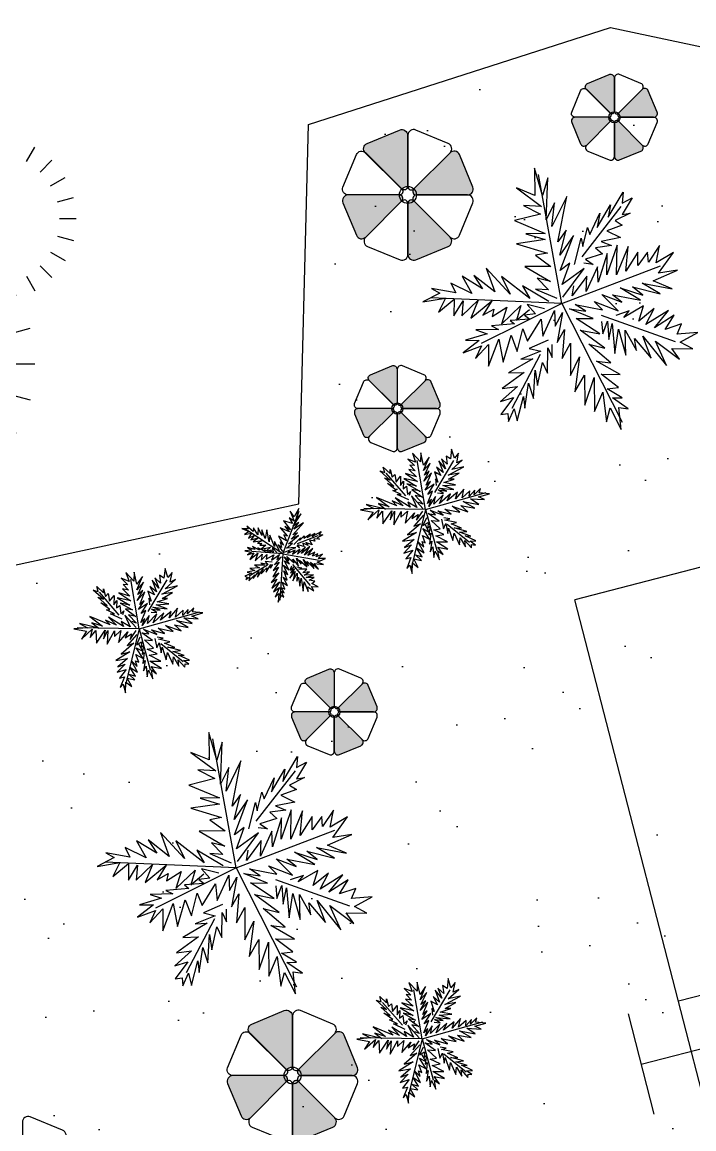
# Model space of a CAD drawing. Header units: millimetres. Extents: x 185 to 501, y 106 to 528.
# Drawn here: x 386.44 to 399.41, y 226.29 to 247.66 of the extents above; entities that cross this region are included whole.
import ezdxf

# ---------------------------------------------------------------- set-up
doc = ezdxf.new("R2010")
doc.units = ezdxf.units.MM
for name, color, linetype in [('arboles', 84, 'Continuous'), ('arena playa', 253, 'Continuous'), ('SITE_FURNISHINGS', 230, 'Continuous')]:
    doc.layers.add(name, color=color, linetype=linetype)
doc.layers.add('Paredes', color=141, linetype='Continuous', lineweight=9)
doc.styles.add('ATTR', font='romans.shx', dxfattribs={"width": 0.8, "height": 0.7})

# ---------------------------------------------------------------- blocks, each defined once
blk = doc.blocks.new('CLUMP1')
for p, q in [((885.4, 2257.375), (837.825, 2434.925)), ((1070.75, 2465.6), (1070.75, 2285.6)), ((1256.1, 2257.375), (1303.7, 2434.925)), ((711.55, 2187.775), (620.75, 2345.025)), ((1429.95, 2187.775), (1520.75, 2345.025)), ((562.975, 2073.4), (434.35, 2202)), ((1578.55, 2073.4), (1707.15, 2202)), ((448.45, 1924.875), (291.325, 2015.6)), ((1693.05, 1924.875), (1850.175, 2015.6)), ((374.4, 1752.2), (201.425, 1798.55)), ((1767.1, 1752.2), (1940.075, 1798.55)), ((170.75, 1565.6), (350.75, 1565.6)), ((1970.75, 1565.6), (1790.75, 1565.6)), ((20.75, 1490.6), (20.75, 1190.6)), ((-288.2, 1143.575), (-367.475, 1439.5)), ((329.7, 1143.575), (408.975, 1439.5)), ((1767.1, 1379.025), (1940.075, 1332.675)), ((-577.925, 1027.55), (-729.25, 1289.65)), ((619.425, 1027.55), (770.75, 1289.65)), ((1693.05, 1206.325), (1850.175, 1115.6)), ((-2476.4, 912.975), (-2539.825, 1149.725)), ((-2229.25, 1190.6), (-2229.25, 950.6)), ((-1982.1, 912.975), (-1918.65, 1149.725)), ((-2708.2, 820.15), (-2829.25, 1029.825)), ((-1750.3, 820.15), (-1629.25, 1029.825)), ((-825.575, 836.925), (-1039.9, 1051.275)), ((867.075, 836.925), (1081.4, 1051.275)), ((1578.55, 1057.825), (1707.15, 929.2)), ((1429.95, 943.45), (1520.75, 786.175)), ((-2906.3, 667.65), (-3077.775, 839.125)), ((-1552.2, 667.65), (-1380.725, 839.125)), ((-1016.4, 589.4), (-1278.3, 740.6)), ((1057.9, 589.4), (1319.8, 740.6)), ((-3058.975, 469.65), (-3268.475, 590.6)), ((-1139.825, 301.575), (-1428.125, 378.825)), ((1181.325, 301.575), (1469.625, 378.825)), ((-3157.725, 239.375), (-3388.35, 301.175)), ((-3429.25, -9.4), (-3189.25, -9.4)), ((-1479.25, -9.4), (-1179.25, -9.4)), ((1520.75, -9.4), (1220.75, -9.4)), ((-3157.725, -258.175), (-3388.35, -319.975)), ((-1139.825, -320.375), (-1428.125, -397.625)), ((1181.325, -320.375), (1469.625, -397.625)), ((-3058.975, -488.45), (-3268.475, -609.4)), ((-2906.3, -686.45), (-3077.775, -857.925)), ((-1552.2, -686.45), (-1380.725, -857.925)), ((-1016.4, -608.2), (-1278.3, -759.4)), ((1057.9, -608.2), (1319.8, -759.4)), ((-2708.2, -838.95), (-2829.25, -1048.625)), ((-1750.3, -838.95), (-1629.25, -1048.625)), ((-2476.4, -931.775), (-2539.825, -1168.5)), ((-1982.1, -931.775), (-1918.65, -1168.5)), ((-825.575, -855.725), (-1039.9, -1070.05)), ((867.075, -855.725), (1081.4, -1070.05)), ((-2229.25, -1209.4), (-2229.25, -969.4)), ((-577.925, -1046.35), (-729.25, -1308.425)), ((619.425, -1046.35), (770.75, -1308.425)), ((-288.2, -1162.375), (-367.475, -1458.275)), ((329.7, -1162.375), (408.975, -1458.275)), ((20.75, -1509.4), (20.75, -1209.4))]:
    blk.add_line(p, q)
for points in [[(1058.3, 1571.25), (1046.85, 1541.9), (1086.9, 1556.575)], [(0, 0), (-19.075, -48.9), (47.675, -24.45)], [(-2245.85, -1.875), (-2261.1, -41), (-2207.725, -21.425)]]:
    blk.add_lwpolyline(points, close=True)
at = {"style": 'ATTR', "width": 0.8, "flags": 9}
blk.add_attdef('ESTCODE', (0, 0), '', height=108, dxfattribs=at)

msp = doc.modelspace()

# ---------------------------------------------------------------- hatches: boundary and pattern name
for color, points in [(256, [(397.869, 246.579, 0.534511), (397.769, 246.646), (397.357, 246.475, 0.475071), (397.324, 246.368, -0.059116), (397.338, 246.357), (397.797, 245.898, -0.187719), (397.869, 245.929, 0.000562), (397.869, 245.929)]), (230, [(393.88, 245.473, 0.534511), (393.728, 245.575), (393.101, 245.315, 0.475071), (393.052, 245.152, -0.059116), (393.073, 245.136), (393.771, 244.438, -0.187719), (393.88, 244.486, 0.000562), (393.88, 244.486)]), (256, [(393.679, 240.955, 0.534511), (393.579, 241.021), (393.167, 240.851, 0.475071), (393.134, 240.743, -0.059116), (393.148, 240.733), (393.607, 240.273, -0.187719), (393.679, 240.305, 0.000562), (393.679, 240.305)]), (256, [(392.462, 235.098, 0.534511), (392.362, 235.164), (391.95, 234.994, 0.475071), (391.918, 234.886, -0.059116), (391.931, 234.876), (392.39, 234.416, -0.187719), (392.462, 234.448, 0.000562), (392.462, 234.448)]), (230, [(391.654, 228.47, 0.534511), (391.502, 228.571), (390.875, 228.312, 0.475071), (390.826, 228.148, -0.059116), (390.847, 228.132), (391.545, 227.434, -0.187719), (391.654, 227.482, 0.000562), (391.654, 227.482)])]:
    msp.add_hatch(color=color).paths.add_polyline_path(points)
h = msp.add_hatch(color=256)
edge = h.paths.add_edge_path()
edge.add_arc((397.982, 245.866), 0.0448, 135, 270)
edge.add_line((397.982, 245.821), (398.631, 245.821))
edge.add_arc((398.631, 245.894), 0.0723, 270, 382.5)
edge.add_line((398.698, 245.921), (398.527, 246.334))
edge.add_arc((398.46, 246.306), 0.0723, 22.5, 135)
edge.add_line((398.409, 246.357), (397.95, 245.898))
edge = h.paths.add_edge_path()
edge.add_arc((397.918, 245.713), 0.0448, 45, 180)
edge.add_line((397.874, 245.713), (397.874, 245.064))
edge.add_arc((397.946, 245.064), 0.0723, 180, 292.5)
edge.add_line((397.974, 244.997), (398.386, 245.167))
edge.add_arc((398.358, 245.234), 0.0723, 292.5, 405)
edge.add_line((398.409, 245.285), (397.95, 245.745))
edge = h.paths.add_edge_path()
edge.add_arc((397.287, 245.337), 0.0723, 202.5, 315)
edge.add_line((397.338, 245.285), (397.797, 245.745))
edge.add_arc((397.765, 245.776), 0.0448, 315, 450)
edge.add_line((397.765, 245.821), (397.116, 245.821))
edge.add_arc((397.116, 245.749), 0.0723, 90, 202.5)
edge.add_line((397.049, 245.721), (397.22, 245.309))
h = msp.add_hatch(color=230)
edge = h.paths.add_edge_path()
edge.add_arc((394.051, 244.389), 0.0682, 135, 270)
edge.add_line((394.051, 244.321), (395.039, 244.321))
edge.add_arc((395.039, 244.431), 0.11, 270, 382.5)
edge.add_line((395.14, 244.473), (394.881, 245.1))
edge.add_arc((394.779, 245.058), 0.11, 22.5, 135)
edge.add_line((394.701, 245.136), (394.003, 244.438))
edge = h.paths.add_edge_path()
edge.add_arc((393.955, 244.157), 0.0682, 45, 180)
edge.add_line((393.887, 244.157), (393.887, 243.17))
edge.add_arc((393.997, 243.17), 0.11, 180, 292.5)
edge.add_line((394.039, 243.068), (394.666, 243.328))
edge.add_arc((394.624, 243.429), 0.11, 292.5, 405)
edge.add_line((394.701, 243.507), (394.003, 244.205))
edge = h.paths.add_edge_path()
edge.add_arc((392.995, 243.585), 0.11, 202.5, 315)
edge.add_line((393.073, 243.507), (393.771, 244.205))
edge.add_arc((393.722, 244.253), 0.0682, 315, 450)
edge.add_line((393.722, 244.321), (392.735, 244.321))
edge.add_arc((392.735, 244.211), 0.11, 90, 202.5)
edge.add_line((392.634, 244.169), (392.893, 243.543))
h = msp.add_hatch(color=256)
edge = h.paths.add_edge_path()
edge.add_arc((393.792, 240.242), 0.0448, 135, 270)
edge.add_line((393.792, 240.197), (394.441, 240.197))
edge.add_arc((394.441, 240.269), 0.0723, 270, 382.5)
edge.add_line((394.508, 240.297), (394.337, 240.709))
edge.add_arc((394.27, 240.682), 0.0723, 22.5, 135)
edge.add_line((394.219, 240.733), (393.76, 240.273))
edge = h.paths.add_edge_path()
edge.add_arc((393.728, 240.089), 0.0448, 45, 180)
edge.add_line((393.683, 240.089), (393.683, 239.439))
edge.add_arc((393.756, 239.439), 0.0723, 180, 292.5)
edge.add_line((393.783, 239.372), (394.196, 239.543))
edge.add_arc((394.168, 239.61), 0.0723, 292.5, 405)
edge.add_line((394.219, 239.661), (393.76, 240.12))
edge = h.paths.add_edge_path()
edge.add_arc((393.097, 239.712), 0.0723, 202.5, 315)
edge.add_line((393.148, 239.661), (393.607, 240.12))
edge.add_arc((393.575, 240.152), 0.0448, 315, 450)
edge.add_line((393.575, 240.197), (392.926, 240.197))
edge.add_arc((392.926, 240.125), 0.0723, 90, 202.5)
edge.add_line((392.859, 240.097), (393.03, 239.685))
h = msp.add_hatch(color=256)
edge = h.paths.add_edge_path()
edge.add_arc((392.575, 234.385), 0.0448, 135, 270)
edge.add_line((392.575, 234.34), (393.225, 234.34))
edge.add_arc((393.225, 234.412), 0.0723, 270, 382.5)
edge.add_line((393.291, 234.44), (393.121, 234.852))
edge.add_arc((393.054, 234.825), 0.0723, 22.5, 135)
edge.add_line((393.003, 234.876), (392.544, 234.416))
edge = h.paths.add_edge_path()
edge.add_arc((392.512, 234.232), 0.0448, 45, 180)
edge.add_line((392.467, 234.232), (392.467, 233.582))
edge.add_arc((392.539, 233.582), 0.0723, 180, 292.5)
edge.add_line((392.567, 233.515), (392.979, 233.686))
edge.add_arc((392.952, 233.753), 0.0723, 292.5, 405)
edge.add_line((393.003, 233.804), (392.544, 234.263))
edge = h.paths.add_edge_path()
edge.add_arc((391.88, 233.855), 0.0723, 202.5, 315)
edge.add_line((391.931, 233.804), (392.39, 234.263))
edge.add_arc((392.359, 234.295), 0.0448, 315, 450)
edge.add_line((392.359, 234.34), (391.709, 234.34))
edge.add_arc((391.709, 234.268), 0.0723, 90, 202.5)
edge.add_line((391.643, 234.24), (391.813, 233.828))
h = msp.add_hatch(color=230)
edge = h.paths.add_edge_path()
edge.add_arc((391.825, 227.386), 0.0682, 135, 270)
edge.add_line((391.825, 227.318), (392.813, 227.318))
edge.add_arc((392.813, 227.428), 0.11, 270, 382.5)
edge.add_line((392.914, 227.47), (392.655, 228.097))
edge.add_arc((392.553, 228.054), 0.11, 22.5, 135)
edge.add_line((392.475, 228.132), (391.777, 227.434))
edge = h.paths.add_edge_path()
edge.add_arc((391.729, 227.153), 0.0682, 45, 180)
edge.add_line((391.661, 227.153), (391.661, 226.166))
edge.add_arc((391.771, 226.166), 0.11, 180, 292.5)
edge.add_line((391.813, 226.064), (392.44, 226.324))
edge.add_arc((392.398, 226.426), 0.11, 292.5, 405)
edge.add_line((392.475, 226.503), (391.777, 227.201))
edge = h.paths.add_edge_path()
edge.add_arc((390.769, 226.581), 0.11, 202.5, 315)
edge.add_line((390.847, 226.503), (391.545, 227.201))
edge.add_arc((391.496, 227.25), 0.0682, 315, 450)
edge.add_line((391.496, 227.318), (390.509, 227.318))
edge.add_arc((390.509, 227.208), 0.11, 90, 202.5)
edge.add_line((390.408, 227.166), (390.667, 226.539))
at = {"layer": 'arena playa'}
h = msp.add_hatch(dxfattribs=at)
h.set_pattern_fill('AR-SAND', color=256, scale=0.07, style=0)
h.set_pattern_definition([(37.5, (-1998.5492, 57.1), (-0.1120022, 3.4258927), [0, -2.70256, 0, -3.0226, 0, -2.88925]), (7.5, (-1998.5492, 57.1), (3.146663, 5.017776), [0, -1.45796, 0, -2.43586, 0, -0.93345]), (327.5, (-2000.7362, 57.1), (5.5369466, 0.0100603), [0, -0.889, 0, -3.2004, 0, -4.1783]), (317.5, (-2000.736, 57.1), (5.344895, 1.560505), [0, -0.4445, 0, -2.09804, 0, -2.4003])])
h.paths.add_polyline_path([(384.825, 236.855), (376.93, 236.855), (373.547, 232.348), (373.171, 227.091), (370.915, 220.143), (374.675, 215.449), (378.998, 203.807), (384.638, 202.117), (392.345, 206.248), (394.6, 210.942), (399.112, 213.383), (408.323, 211.881), (415.09, 216.012), (416.782, 220.143), (412.082, 227.278), (410.767, 232.724), (410.579, 238.732), (405.691, 245.868), (397.796, 247.558), (391.969, 245.68), (391.781, 238.357)])
at = {"layer": 'Paredes'}
h = msp.add_hatch(dxfattribs=at)
h.set_pattern_fill('AR-SAND', color=256, scale=0.08, style=0)
h.set_pattern_definition([(37.5, (-1937.9465, 84.6386), (-0.1280025, 3.915306), [0, -3.08864, 0, -3.4544, 0, -3.302]), (7.5, (-1937.9465, 84.6386), (3.596186, 5.734601), [0, -1.66624, 0, -2.78384, 0, -1.0668]), (327.5, (-1940.446, 84.6386), (6.327939, 0.0114975), [0, -1.016, 0, -3.6576, 0, -4.7752]), (317.5, (-1940.446, 84.6386), (6.108452, 1.783435), [0, -0.508, 0, -2.39776, 0, -2.7432])])
edge = h.paths.add_edge_path()
edge.add_arc((377.964, 252.689), 5.8, 143.1271, 306.8394)
edge.add_line((381.442, 248.047), (389.397, 254.007))
edge.add_line((389.397, 254.007), (387.627, 256.37))
edge.add_line((387.627, 256.37), (386.826, 255.77))
edge.add_line((386.826, 255.77), (386.227, 256.57))
edge.add_line((386.227, 256.57), (387.027, 257.17))
edge.add_line((387.027, 257.17), (386.727, 257.57))
edge.add_line((386.727, 257.57), (385.927, 256.971))
edge.add_line((385.927, 256.971), (385.327, 257.771))
edge.add_line((385.327, 257.771), (388.529, 260.169))
edge.add_line((388.529, 260.169), (388.016, 260.853))
edge.add_spline(control_points=[(388.016, 260.853), (387.996, 260.832), (387.976, 260.81), (387.792, 260.618), (387.613, 260.453), (387.312, 260.227), (387.206, 260.156), (386.984, 260.023), (386.864, 259.96), (386.607, 259.846), (386.473, 259.798), (386.328, 259.751), (386.31, 259.745), (386.293, 259.74)], knot_values=[0.417134, 0.417134, 0.417134, 0.417134, 0.489921, 0.489921, 1.064753, 1.064753, 1.35217, 1.35217, 1.639586, 1.639586, 1.972838, 1.972838, 2.017805, 2.017805, 2.017805, 2.017805], degree=3, periodic=0)
edge.add_line((386.293, 259.74), (384.519, 258.41))
edge.add_line((384.519, 258.41), (383.919, 259.211))
edge.add_line((383.919, 259.211), (384.651, 259.759))
edge.add_arc((385.413, 261.019), 1.472, 170.4882, 238.8353, ccw=False)
edge.add_line((383.961, 261.262), (383.13, 262.372))
edge.add_line((383.13, 262.372), (382.33, 261.772))
edge.add_line((382.33, 261.772), (381.13, 263.373))
edge.add_line((381.13, 263.373), (381.931, 263.973))
edge.add_line((381.931, 263.973), (379.261, 267.536))
edge.add_line((379.261, 267.536), (373.689, 263.361))
edge.add_arc((376.496, 259.614), 4.682, 126.8394, 227.3545)

# ---------------------------------------------------------------- linework, layer by layer
at = {"layer": 'arboles', "linetype": 'Continuous'}
for p, q in [((396.858, 242.228), (396.406, 244.719)), ((397.248, 243.129), (398.006, 244.101)), ((396.858, 242.228), (398.762, 242.954)), ((396.858, 242.228), (394.33, 242.336)), ((396.858, 242.228), (395.303, 241.452)), ((396.858, 242.228), (398.025, 239.932)), ((397.619, 242), (399.049, 241.49)), ((396.438, 241.24), (395.894, 240.201)), ((394.23, 238.248), (394.069, 239.196)), ((394.405, 238.579), (394.773, 239.194)), ((393.848, 238.512), (393.468, 238.952)), ((394.23, 238.248), (395.4, 238.576)), ((391.476, 237.392), (391.787, 238.217)), ((394.23, 238.248), (393.034, 238.268)), ((394.23, 238.248), (393.947, 237.088)), ((394.23, 238.248), (394.446, 237.457)), ((391.476, 237.392), (390.741, 237.876)), ((394.648, 237.963), (395.079, 237.615)), ((391.754, 237.591), (392.154, 237.746)), ((391.476, 237.392), (390.873, 237.439)), ((391.476, 237.392), (391.414, 236.499)), ((391.476, 237.392), (392.174, 237.269)), ((391.174, 237.173), (390.826, 236.96)), ((391.662, 237.188), (391.998, 236.78)), ((388.697, 235.946), (388.537, 236.894)), ((388.873, 236.277), (389.241, 236.892)), ((388.316, 236.209), (387.936, 236.65)), ((388.697, 235.946), (389.868, 236.274)), ((388.697, 235.946), (387.502, 235.966)), ((388.697, 235.946), (388.415, 234.785)), ((388.697, 235.946), (388.914, 235.154)), ((389.116, 235.66), (389.547, 235.312)), ((390.571, 231.33), (390.119, 233.821)), ((390.961, 232.231), (391.72, 233.202)), ((390.571, 231.33), (392.475, 232.056)), ((390.571, 231.33), (388.044, 231.437)), ((390.571, 231.33), (389.017, 230.553)), ((390.571, 231.33), (391.738, 229.034)), ((391.332, 231.102), (392.762, 230.592)), ((390.152, 230.342), (389.608, 229.303)), ((394.161, 228.026), (394, 228.974)), ((394.337, 228.357), (394.705, 228.972)), ((393.78, 228.29), (393.4, 228.73)), ((394.161, 228.026), (395.332, 228.354)), ((394.161, 228.026), (392.966, 228.046)), ((394.161, 228.026), (393.878, 226.865)), ((394.161, 228.026), (394.377, 227.234)), ((394.58, 227.74), (395.01, 227.393))]:
    msp.add_line(p, q, dxfattribs=at)
at = {"layer": 'arboles', "linetype": 'Continuous', "flags": 128}
for points in [[(396.881, 242.35), (397.29, 242.901), (396.863, 242.592), (397.012, 243.003), (396.826, 242.865), (397.081, 243.541), (396.82, 243.157), (396.941, 243.642), (396.779, 243.418), (396.952, 244.292), (396.668, 243.71), (396.716, 244.167), (396.556, 243.844), (396.588, 244.654), (396.488, 244.31), (396.33, 244.838), (396.337, 244.314), (395.983, 244.456), (396.468, 244.097), (396.117, 244.119), (396.444, 243.951), (395.944, 243.825), (396.536, 243.578), (396.165, 243.572), (396.539, 243.459), (395.984, 243.38), (396.579, 243.198), (396.351, 243.156), (396.647, 242.943), (396.144, 242.937), (396.639, 242.648), (396.385, 242.712), (396.599, 242.487), (396.352, 242.502), (396.763, 242.327)], [(397.105, 242.98), (397.233, 243.489), (397.265, 243.329), (397.356, 243.69), (397.402, 243.559), (397.59, 243.967), (397.542, 243.696), (397.797, 244.133), (397.756, 243.893), (398.042, 244.376), (398.022, 244.163), (398.219, 244.265), (398.02, 243.945), (398.179, 243.972), (397.891, 243.826), (398.022, 243.74), (397.724, 243.63), (397.994, 243.497), (397.619, 243.425), (397.817, 243.343), (397.509, 243.301), (397.644, 243.182), (397.315, 243.079), (397.461, 242.977), (397.282, 243.002)], [(396.527, 242.122), (396.192, 242.206), (396.352, 242.027), (396.141, 242.001), (396.24, 241.923), (395.864, 241.899), (395.946, 241.832), (395.501, 241.792), (395.636, 241.725), (395.198, 241.716), (395.417, 241.641), (394.996, 241.515), (395.266, 241.514), (394.956, 241.275), (395.305, 241.405), (395.191, 241.163), (395.445, 241.436), (395.445, 241.014), (395.642, 241.538), (395.729, 241.094), (395.878, 241.611), (395.997, 241.298), (396.108, 241.738), (396.199, 241.498), (396.457, 241.922), (396.494, 241.595), (396.717, 242.088), (396.727, 241.788), (396.872, 242.049), (396.768, 241.474), (396.909, 241.723), (396.868, 241.165), (397.029, 241.462), (397.024, 240.836), (397.199, 241.195), (397.109, 240.518), (397.295, 240.84), (397.303, 240.264), (397.482, 240.794), (397.489, 240.139), (397.649, 240.514), (397.723, 239.941), (397.79, 240.208), (398.003, 239.792), (397.958, 240.219), (398.137, 240.194), (397.839, 240.401), (398.025, 240.407), (397.731, 240.579), (397.955, 240.603), (397.617, 240.859), (397.985, 240.853), (397.528, 241.112), (397.805, 241.082), (397.379, 241.44), (397.69, 241.362), (397.21, 241.713), (397.594, 241.637), (397.134, 241.937), (397.463, 241.933), (397.009, 242.12), (397.321, 242.075), (397.116, 242.205), (397.645, 242.106), (397.481, 242.266), (397.943, 242.084), (397.633, 242.399), (398.018, 242.25), (397.836, 242.394), (398.378, 242.292), (397.982, 242.529), (398.422, 242.386), (398.225, 242.548), (398.759, 242.414), (398.408, 242.621), (398.987, 242.509), (398.624, 242.666), (399.091, 242.872), (398.726, 242.812), (399.011, 243.209), (398.677, 243.009), (398.741, 243.343), (398.529, 243.026), (398.511, 243.215), (398.327, 242.958), (398.326, 243.216), (398.096, 242.851), (398.136, 243.329), (397.913, 242.778), (397.924, 243.349), (397.728, 242.778), (397.733, 243.193), (397.56, 242.635), (397.549, 242.935), (397.33, 242.455), (397.34, 242.756), (397.058, 242.372), (397.088, 242.569)], [(396.61, 242.266), (396.097, 242.566), (396.242, 242.325), (395.694, 242.746), (395.86, 242.408), (395.397, 242.906), (395.566, 242.448), (395.158, 242.768), (395.33, 242.507), (394.936, 242.751), (395.124, 242.421), (394.719, 242.621), (394.81, 242.433), (394.343, 242.517), (394.504, 242.424), (394.178, 242.255), (394.613, 242.331), (394.479, 242.061), (394.779, 242.309), (394.777, 241.986), (394.956, 242.278), (394.929, 241.987), (395.243, 242.292), (395.103, 241.944), (395.51, 242.278), (395.335, 241.998), (395.549, 242.116), (395.513, 241.973), (395.796, 242.153), (395.695, 241.829), (396.068, 242.184), (395.984, 241.902), (396.234, 242.11)], [(397.622, 241.881), (397.647, 241.637), (397.741, 241.884), (397.765, 241.528), (397.83, 241.842), (397.882, 241.261), (397.954, 241.731), (398.092, 241.228), (398.081, 241.713), (398.3, 241.321), (398.258, 241.55), (398.586, 241.171), (398.421, 241.594), (398.881, 241.031), (398.668, 241.5), (399.129, 241.153), (398.982, 241.355), (399.384, 241.353), (399.145, 241.479), (399.482, 241.665), (399.084, 241.633), (399.167, 241.83), (398.856, 241.723), (399.024, 241.998), (398.647, 241.756), (398.915, 242.091), (398.477, 241.818), (398.641, 242.127), (398.342, 241.885), (398.436, 242.178), (398.057, 241.956), (398.161, 242.082), (397.901, 241.995)], [(396.594, 241.518), (396.23, 241.358), (396.454, 241.302), (396.066, 241.148), (396.299, 241.156), (395.828, 240.885), (396.134, 240.894), (395.707, 240.585), (396, 240.624), (395.677, 240.335), (395.927, 240.411), (395.68, 240.084), (395.817, 240.102), (395.831, 239.947), (395.938, 240.191), (395.998, 239.958), (396.117, 240.43), (396.146, 240.204), (396.215, 240.689), (396.312, 240.394), (396.344, 240.94), (396.388, 240.645), (396.486, 241.089), (396.579, 240.881), (396.589, 241.367), (396.674, 241.181), (396.671, 241.432)], [(394.248, 238.085), (394.178, 237.938), (394.276, 237.995), (394.269, 237.895), (394.314, 237.934), (394.29, 237.757), (394.329, 237.789), (394.306, 237.579), (394.35, 237.636), (394.314, 237.432), (394.368, 237.527), (394.388, 237.32), (394.413, 237.445), (394.495, 237.279), (394.467, 237.453), (394.569, 237.378), (394.466, 237.521), (394.661, 237.482), (394.437, 237.621), (394.65, 237.621), (394.425, 237.737), (394.581, 237.764), (394.387, 237.856), (394.507, 237.876), (394.334, 238.034), (394.489, 238.021), (394.281, 238.17), (394.421, 238.147), (394.314, 238.238), (394.57, 238.137), (394.468, 238.225), (394.723, 238.155), (394.6, 238.256), (394.889, 238.196), (394.739, 238.311), (395.044, 238.206), (394.912, 238.322), (395.18, 238.273), (394.951, 238.404), (395.255, 238.347), (395.096, 238.456), (395.368, 238.438), (395.251, 238.493), (395.463, 238.553), (395.261, 238.572), (395.289, 238.652), (395.166, 238.533), (395.18, 238.62), (395.073, 238.5), (395.083, 238.606), (394.933, 238.473), (394.97, 238.643), (394.808, 238.455), (394.847, 238.581), (394.642, 238.417), (394.707, 238.553), (394.5, 238.364), (394.571, 238.534), (394.39, 238.349), (394.422, 238.501), (394.293, 238.308), (394.343, 238.448), (394.264, 238.365), (394.359, 238.601), (394.269, 238.54), (394.396, 238.737), (394.222, 238.622), (394.326, 238.787), (394.243, 238.716), (394.34, 238.958), (394.194, 238.796), (394.3, 238.986), (394.207, 238.91), (394.319, 239.145), (394.191, 239.002), (394.296, 239.259), (394.19, 239.106), (394.137, 239.341), (394.132, 239.167), (393.974, 239.335), (394.036, 239.162), (393.887, 239.222), (394.014, 239.095), (393.925, 239.104), (394.027, 238.995), (393.908, 239.019), (394.055, 238.878), (393.838, 238.941), (394.072, 238.787), (393.809, 238.845), (394.055, 238.701), (393.864, 238.742), (394.106, 238.611), (393.966, 238.633), (394.168, 238.487), (394.029, 238.52), (394.182, 238.354), (394.093, 238.386)], [(394.461, 238.57), (394.576, 238.559), (394.47, 238.625), (394.637, 238.603), (394.498, 238.662), (394.772, 238.633), (394.56, 238.71), (394.806, 238.727), (394.581, 238.767), (394.782, 238.832), (394.673, 238.834), (394.878, 238.95), (394.667, 238.913), (394.97, 239.074), (394.734, 239.019), (394.936, 239.2), (394.829, 239.151), (394.867, 239.337), (394.787, 239.238), (394.732, 239.411), (394.71, 239.224), (394.627, 239.28), (394.647, 239.126), (394.536, 239.229), (394.613, 239.032), (394.483, 239.188), (394.569, 238.96), (394.441, 239.064), (394.525, 238.903), (394.398, 238.974), (394.466, 238.778), (394.417, 238.838), (394.433, 238.71)], [(393.904, 238.432), (393.68, 238.538), (393.757, 238.538), (393.599, 238.613), (393.663, 238.623), (393.492, 238.747), (393.613, 238.7), (393.434, 238.858), (393.542, 238.817), (393.344, 238.994), (393.441, 238.965), (393.412, 239.066), (393.542, 238.944), (393.544, 239.02), (393.585, 238.874), (393.637, 238.926), (393.66, 238.778), (393.747, 238.891), (393.745, 238.711), (393.802, 238.795), (393.793, 238.648), (393.86, 238.7), (393.877, 238.538), (393.938, 238.596), (393.91, 238.516)], [(394.175, 238.27), (393.958, 238.51), (394.061, 238.284), (393.885, 238.391), (393.931, 238.292), (393.642, 238.472), (393.796, 238.316), (393.583, 238.417), (393.671, 238.321), (393.283, 238.482), (393.526, 238.297), (393.319, 238.361), (393.454, 238.257), (393.081, 238.346), (393.232, 238.269), (392.973, 238.244), (393.216, 238.199), (393.117, 238.048), (393.328, 238.24), (393.286, 238.079), (393.394, 238.215), (393.406, 237.972), (393.575, 238.223), (393.543, 238.051), (393.63, 238.214), (393.616, 237.95), (393.755, 238.208), (393.753, 238.099), (393.879, 238.216), (393.835, 237.983), (394.015, 238.185), (393.962, 238.073), (394.086, 238.152), (394.056, 238.039), (394.175, 238.213)], [(391.505, 237.424), (391.725, 237.516), (391.543, 237.5), (391.661, 237.596), (391.58, 237.588), (391.777, 237.744), (391.631, 237.676), (391.754, 237.799), (391.666, 237.761), (391.873, 237.991), (391.684, 237.869), (391.78, 237.996), (391.675, 237.928), (391.829, 238.165), (391.738, 238.08), (391.785, 238.265), (391.694, 238.108), (391.614, 238.213), (391.694, 238.02), (391.593, 238.089), (391.661, 237.98), (391.489, 238.032), (391.621, 237.853), (391.51, 237.917), (391.601, 237.817), (391.421, 237.892), (391.566, 237.732), (391.491, 237.76), (391.541, 237.643), (391.39, 237.732), (391.486, 237.557), (391.421, 237.621), (391.445, 237.516), (391.374, 237.565), (391.466, 237.439)], [(394.189, 238.136), (394.003, 237.927), (394.128, 237.972), (393.882, 237.757), (394.054, 237.802), (393.781, 237.634), (394.008, 237.67), (393.823, 237.511), (393.959, 237.566), (393.81, 237.406), (393.98, 237.463), (393.85, 237.294), (393.946, 237.319), (393.864, 237.11), (393.922, 237.176), (393.97, 237.01), (393.975, 237.218), (394.088, 237.131), (394, 237.293), (394.15, 237.262), (394.031, 237.372), (394.163, 237.333), (394.051, 237.506), (394.199, 237.409), (394.082, 237.629), (394.195, 237.522), (394.161, 237.632), (394.223, 237.602), (394.166, 237.749), (394.307, 237.673), (394.177, 237.878), (394.3, 237.813), (394.227, 237.948)], [(394.534, 238.06), (394.574, 237.877), (394.621, 237.975), (394.656, 237.782), (394.674, 237.89), (394.756, 237.647), (394.78, 237.79), (394.884, 237.563), (394.893, 237.703), (394.997, 237.527), (394.985, 237.649), (395.114, 237.505), (395.118, 237.57), (395.191, 237.562), (395.088, 237.634), (395.201, 237.641), (394.994, 237.739), (395.101, 237.732), (394.883, 237.808), (395.028, 237.826), (394.778, 237.891), (394.919, 237.885), (394.722, 237.971), (394.827, 237.995), (394.603, 238.044), (394.697, 238.066), (394.581, 238.088)], [(391.409, 237.448), (391.31, 237.629), (391.31, 237.532), (391.221, 237.755), (391.21, 237.624), (391.162, 237.856), (391.13, 237.689), (391.066, 237.858), (391.07, 237.749), (390.996, 237.892), (390.993, 237.76), (390.908, 237.892), (390.902, 237.82), (390.777, 237.928), (390.809, 237.872), (390.681, 237.88), (390.825, 237.824), (390.736, 237.768), (390.87, 237.788), (390.812, 237.692), (390.918, 237.747), (390.858, 237.665), (391.006, 237.7), (390.902, 237.621), (391.083, 237.648), (390.981, 237.596), (391.066, 237.593), (391.029, 237.557), (391.146, 237.56), (391.058, 237.481), (391.232, 237.521), (391.157, 237.451), (391.269, 237.469)], [(391.684, 237.573), (391.814, 237.702), (391.795, 237.648), (391.886, 237.739), (391.877, 237.692), (392.006, 237.78), (391.943, 237.708), (392.097, 237.793), (392.042, 237.728), (392.214, 237.821), (392.169, 237.761), (392.247, 237.757), (392.13, 237.697), (392.182, 237.676), (392.07, 237.684), (392.094, 237.636), (391.985, 237.656), (392.042, 237.568), (391.917, 237.613), (391.962, 237.554), (391.862, 237.596), (391.881, 237.536), (391.765, 237.565), (391.79, 237.508), (391.741, 237.547)], [(391.358, 237.42), (391.273, 237.505), (391.289, 237.423), (391.221, 237.453), (391.237, 237.412), (391.121, 237.472), (391.133, 237.437), (390.993, 237.505), (391.021, 237.461), (390.889, 237.536), (390.941, 237.475), (390.793, 237.513), (390.873, 237.464), (390.738, 237.448), (390.866, 237.424), (390.788, 237.373), (390.913, 237.409), (390.837, 237.283), (390.99, 237.404), (390.936, 237.256), (391.073, 237.384), (391.053, 237.269), (391.165, 237.38), (391.149, 237.292), (391.302, 237.373), (391.255, 237.269), (391.409, 237.376), (391.358, 237.284), (391.448, 237.336), (391.314, 237.184), (391.401, 237.232), (391.289, 237.073), (391.39, 237.133), (391.277, 236.947), (391.393, 237.023), (391.245, 236.837), (391.358, 236.9), (391.258, 236.727), (391.406, 236.853), (391.291, 236.656), (391.406, 236.74), (391.325, 236.555), (391.393, 236.623), (391.382, 236.461), (391.445, 236.596), (391.494, 236.557), (391.442, 236.672), (391.499, 236.64), (391.442, 236.744), (391.513, 236.711), (391.458, 236.848), (391.566, 236.78), (391.477, 236.939), (391.554, 236.881), (391.491, 237.064), (391.569, 236.985), (391.489, 237.176), (391.59, 237.084), (391.506, 237.256), (391.604, 237.196), (391.502, 237.333), (391.587, 237.264), (391.549, 237.339), (391.689, 237.215), (391.669, 237.292), (391.774, 237.155), (391.738, 237.305), (391.826, 237.191), (391.798, 237.267), (391.941, 237.139), (391.866, 237.281), (391.971, 237.16), (391.941, 237.243), (392.077, 237.108), (392.009, 237.232), (392.162, 237.095), (392.081, 237.207), (392.258, 237.185), (392.138, 237.232), (392.294, 237.3), (392.158, 237.3), (392.237, 237.388), (392.117, 237.332), (392.146, 237.391), (392.045, 237.347), (392.091, 237.424), (391.957, 237.357), (392.054, 237.492), (391.889, 237.368), (391.995, 237.536), (391.834, 237.401), (391.91, 237.524), (391.758, 237.388), (391.809, 237.48), (391.658, 237.376), (391.714, 237.464), (391.562, 237.399), (391.606, 237.453)], [(391.27, 237.228), (391.133, 237.245), (391.19, 237.188), (391.047, 237.212), (391.118, 237.173), (390.929, 237.176), (391.021, 237.124), (390.839, 237.108), (390.933, 237.067), (390.785, 237.039), (390.873, 237.017), (390.741, 236.963), (390.785, 236.944), (390.762, 236.895), (390.837, 236.949), (390.814, 236.869), (390.933, 236.988), (390.902, 236.916), (391.009, 237.048), (390.985, 236.943), (391.092, 237.1), (391.053, 237.004), (391.162, 237.119), (391.152, 237.04), (391.242, 237.184), (391.234, 237.113), (391.278, 237.188)], [(388.716, 235.783), (388.646, 235.635), (388.744, 235.693), (388.736, 235.592), (388.782, 235.631), (388.758, 235.455), (388.797, 235.487), (388.774, 235.277), (388.818, 235.333), (388.782, 235.13), (388.836, 235.224), (388.856, 235.018), (388.881, 235.143), (388.963, 234.977), (388.935, 235.151), (389.037, 235.076), (388.934, 235.218), (389.129, 235.179), (388.905, 235.319), (389.118, 235.318), (388.893, 235.435), (389.049, 235.461), (388.855, 235.553), (388.975, 235.573), (388.802, 235.732), (388.957, 235.719), (388.749, 235.867), (388.889, 235.844), (388.782, 235.935), (389.038, 235.834), (388.936, 235.922), (389.19, 235.852), (389.068, 235.954), (389.357, 235.894), (389.207, 236.008), (389.512, 235.904), (389.38, 236.02), (389.647, 235.97), (389.419, 236.102), (389.723, 236.045), (389.564, 236.154), (389.836, 236.135), (389.718, 236.191), (389.931, 236.251), (389.729, 236.269), (389.757, 236.35), (389.634, 236.231), (389.648, 236.318), (389.541, 236.198), (389.551, 236.303), (389.401, 236.17), (389.438, 236.34), (389.276, 236.153), (389.315, 236.278), (389.11, 236.114), (389.175, 236.251), (388.968, 236.061), (389.039, 236.232), (388.858, 236.047), (388.89, 236.199), (388.761, 236.005), (388.811, 236.146), (388.732, 236.063), (388.827, 236.299), (388.737, 236.237), (388.864, 236.435), (388.69, 236.32), (388.794, 236.484), (388.711, 236.414), (388.808, 236.655), (388.662, 236.494), (388.768, 236.684), (388.675, 236.608), (388.786, 236.843), (388.658, 236.699), (388.764, 236.957), (388.658, 236.803), (388.605, 237.039), (388.599, 236.864), (388.442, 237.032), (388.504, 236.859), (388.355, 236.92), (388.482, 236.793), (388.393, 236.802), (388.495, 236.693), (388.376, 236.716), (388.523, 236.576), (388.306, 236.639), (388.54, 236.484), (388.277, 236.542), (388.523, 236.399), (388.331, 236.439), (388.574, 236.308), (388.434, 236.331), (388.636, 236.185), (388.497, 236.217), (388.649, 236.051), (388.561, 236.083)], [(388.929, 236.267), (389.044, 236.256), (388.938, 236.323), (389.105, 236.301), (388.966, 236.36), (389.24, 236.331), (389.028, 236.407), (389.274, 236.425), (389.049, 236.464), (389.25, 236.529), (389.141, 236.531), (389.346, 236.648), (389.135, 236.611), (389.438, 236.771), (389.201, 236.716), (389.404, 236.898), (389.297, 236.848), (389.335, 237.034), (389.255, 236.935), (389.2, 237.108), (389.178, 236.921), (389.094, 236.978), (389.115, 236.824), (389.004, 236.927), (389.081, 236.73), (388.95, 236.885), (389.036, 236.657), (388.909, 236.761), (388.993, 236.601), (388.866, 236.671), (388.934, 236.475), (388.885, 236.535), (388.901, 236.407)], [(391.642, 237.152), (391.606, 237.075), (391.678, 237.132), (391.621, 237.021), (391.697, 237.103), (391.609, 236.921), (391.714, 237.048), (391.666, 236.873), (391.749, 237.02), (391.744, 236.864), (391.773, 236.939), (391.803, 236.768), (391.829, 236.924), (391.866, 236.673), (391.886, 236.851), (391.962, 236.665), (391.954, 236.752), (392.073, 236.68), (392.025, 236.76), (392.158, 236.755), (392.034, 236.817), (392.094, 236.861), (391.982, 236.884), (392.081, 236.936), (391.925, 236.932), (392.065, 236.984), (391.886, 236.98), (391.99, 237.043), (391.858, 237.025), (391.938, 237.095), (391.785, 237.097), (391.839, 237.116), (391.746, 237.136)], [(388.372, 236.129), (388.148, 236.235), (388.225, 236.236), (388.067, 236.311), (388.131, 236.32), (387.96, 236.445), (388.081, 236.397), (387.902, 236.556), (388.009, 236.515), (387.812, 236.692), (387.909, 236.663), (387.88, 236.763), (388.009, 236.642), (388.012, 236.718), (388.053, 236.571), (388.104, 236.624), (388.128, 236.475), (388.215, 236.588), (388.213, 236.408), (388.27, 236.492), (388.261, 236.346), (388.328, 236.397), (388.345, 236.235), (388.406, 236.294), (388.378, 236.213)], [(388.643, 235.968), (388.426, 236.207), (388.529, 235.981), (388.353, 236.088), (388.399, 235.989), (388.11, 236.17), (388.264, 236.013), (388.051, 236.114), (388.139, 236.019), (387.75, 236.179), (387.994, 235.994), (387.787, 236.058), (387.922, 235.955), (387.549, 236.044), (387.7, 235.966), (387.441, 235.941), (387.684, 235.897), (387.585, 235.746), (387.796, 235.937), (387.754, 235.777), (387.862, 235.913), (387.874, 235.67), (388.043, 235.921), (388.011, 235.748), (388.098, 235.911), (388.084, 235.647), (388.223, 235.906), (388.221, 235.796), (388.347, 235.914), (388.303, 235.68), (388.483, 235.883), (388.43, 235.771), (388.554, 235.849), (388.524, 235.736), (388.643, 235.911)], [(388.657, 235.834), (388.471, 235.624), (388.596, 235.669), (388.35, 235.454), (388.522, 235.5), (388.249, 235.332), (388.476, 235.368), (388.29, 235.208), (388.427, 235.264), (388.278, 235.104), (388.448, 235.16), (388.318, 234.991), (388.414, 235.016), (388.332, 234.808), (388.39, 234.874), (388.438, 234.707), (388.443, 234.916), (388.556, 234.829), (388.468, 234.99), (388.618, 234.96), (388.499, 235.069), (388.631, 235.03), (388.519, 235.204), (388.667, 235.107), (388.55, 235.326), (388.663, 235.219), (388.629, 235.329), (388.691, 235.299), (388.634, 235.447), (388.775, 235.37), (388.645, 235.576), (388.768, 235.511), (388.695, 235.646)], [(389.002, 235.758), (389.042, 235.575), (389.089, 235.673), (389.124, 235.479), (389.142, 235.588), (389.224, 235.345), (389.248, 235.487), (389.352, 235.261), (389.361, 235.4), (389.465, 235.224), (389.453, 235.347), (389.582, 235.202), (389.586, 235.267), (389.659, 235.259), (389.556, 235.332), (389.669, 235.338), (389.462, 235.436), (389.569, 235.429), (389.351, 235.506), (389.496, 235.524), (389.246, 235.589), (389.387, 235.582), (389.19, 235.668), (389.295, 235.692), (389.071, 235.742), (389.165, 235.764), (389.049, 235.786)], [(390.595, 231.452), (391.003, 232.003), (390.576, 231.694), (390.725, 232.105), (390.539, 231.967), (390.794, 232.642), (390.533, 232.259), (390.654, 232.743), (390.493, 232.52), (390.665, 233.394), (390.381, 232.812), (390.429, 233.268), (390.269, 232.945), (390.301, 233.756), (390.201, 233.411), (390.043, 233.939), (390.051, 233.416), (389.697, 233.557), (390.181, 233.199), (389.83, 233.221), (390.158, 233.053), (389.658, 232.927), (390.249, 232.68), (389.878, 232.674), (390.252, 232.56), (389.698, 232.481), (390.292, 232.3), (390.064, 232.258), (390.36, 232.045), (389.857, 232.039), (390.353, 231.75), (390.098, 231.814), (390.312, 231.588), (390.065, 231.604), (390.477, 231.428)], [(390.819, 232.082), (390.946, 232.591), (390.979, 232.431), (391.069, 232.791), (391.115, 232.661), (391.303, 233.069), (391.255, 232.797), (391.51, 233.235), (391.47, 232.995), (391.755, 233.477), (391.735, 233.265), (391.932, 233.367), (391.734, 233.047), (391.892, 233.074), (391.605, 232.928), (391.735, 232.842), (391.437, 232.732), (391.707, 232.599), (391.333, 232.527), (391.53, 232.445), (391.222, 232.403), (391.357, 232.283), (391.028, 232.181), (391.174, 232.079), (390.996, 232.104)], [(390.241, 231.224), (389.905, 231.308), (390.065, 231.129), (389.854, 231.103), (389.953, 231.025), (389.577, 231), (389.66, 230.933), (389.214, 230.893), (389.349, 230.827), (388.911, 230.817), (389.13, 230.743), (388.709, 230.617), (388.979, 230.616), (388.669, 230.377), (389.018, 230.507), (388.905, 230.265), (389.158, 230.538), (389.158, 230.115), (389.355, 230.64), (389.442, 230.196), (389.591, 230.713), (389.711, 230.399), (389.821, 230.84), (389.913, 230.6), (390.171, 231.023), (390.208, 230.697), (390.43, 231.189), (390.441, 230.89), (390.585, 231.15), (390.481, 230.576), (390.622, 230.824), (390.582, 230.267), (390.742, 230.563), (390.737, 229.938), (390.912, 230.296), (390.822, 229.619), (391.008, 229.942), (391.016, 229.366), (391.195, 229.896), (391.202, 229.24), (391.362, 229.616), (391.437, 229.043), (391.503, 229.31), (391.716, 228.894), (391.671, 229.321), (391.85, 229.296), (391.552, 229.503), (391.738, 229.509), (391.445, 229.681), (391.668, 229.704), (391.33, 229.961), (391.698, 229.954), (391.242, 230.214), (391.518, 230.184), (391.093, 230.542), (391.403, 230.464), (390.924, 230.815), (391.307, 230.739), (390.848, 231.038), (391.177, 231.035), (390.722, 231.222), (391.034, 231.177), (390.829, 231.307), (391.358, 231.207), (391.194, 231.367), (391.657, 231.186), (391.346, 231.501), (391.731, 231.352), (391.55, 231.496), (392.091, 231.393), (391.696, 231.631), (392.135, 231.488), (391.938, 231.65), (392.472, 231.516), (392.121, 231.723), (392.7, 231.611), (392.337, 231.768), (392.804, 231.974), (392.439, 231.913), (392.724, 232.311), (392.39, 232.111), (392.454, 232.444), (392.242, 232.128), (392.224, 232.317), (392.041, 232.06), (392.039, 232.317), (391.809, 231.953), (391.85, 232.431), (391.626, 231.88), (391.637, 232.451), (391.441, 231.88), (391.446, 232.294), (391.273, 231.737), (391.263, 232.037), (391.043, 231.557), (391.053, 231.858), (390.772, 231.473), (390.801, 231.67)], [(390.323, 231.368), (389.811, 231.668), (389.955, 231.427), (389.407, 231.848), (389.573, 231.51), (389.111, 232.008), (389.28, 231.55), (388.871, 231.87), (389.044, 231.609), (388.649, 231.853), (388.837, 231.522), (388.432, 231.723), (388.523, 231.535), (388.056, 231.619), (388.217, 231.526), (387.891, 231.357), (388.326, 231.433), (388.192, 231.162), (388.492, 231.411), (388.491, 231.088), (388.669, 231.38), (388.643, 231.089), (388.956, 231.393), (388.817, 231.046), (389.224, 231.379), (389.048, 231.1), (389.262, 231.218), (389.227, 231.075), (389.509, 231.255), (389.408, 230.931), (389.781, 231.286), (389.697, 231.003), (389.947, 231.211)], [(391.335, 230.982), (391.36, 230.739), (391.455, 230.985), (391.478, 230.63), (391.543, 230.943), (391.596, 230.363), (391.667, 230.833), (391.805, 230.33), (391.795, 230.814), (392.013, 230.423), (391.972, 230.651), (392.299, 230.272), (392.135, 230.696), (392.594, 230.132), (392.381, 230.601), (392.842, 230.255), (392.695, 230.457), (393.097, 230.455), (392.858, 230.581), (393.195, 230.767), (392.798, 230.735), (392.88, 230.932), (392.569, 230.825), (392.737, 231.1), (392.36, 230.858), (392.629, 231.193), (392.191, 230.92), (392.354, 231.229), (392.056, 230.987), (392.149, 231.28), (391.77, 231.058), (391.874, 231.184), (391.615, 231.097)], [(390.307, 230.62), (389.944, 230.46), (390.167, 230.404), (389.779, 230.25), (390.012, 230.258), (389.541, 229.986), (389.847, 229.996), (389.42, 229.687), (389.713, 229.725), (389.39, 229.437), (389.64, 229.513), (389.393, 229.185), (389.53, 229.204), (389.544, 229.049), (389.651, 229.292), (389.712, 229.059), (389.83, 229.531), (389.859, 229.306), (389.928, 229.791), (390.025, 229.496), (390.057, 230.042), (390.102, 229.747), (390.2, 230.191), (390.293, 229.983), (390.302, 230.469), (390.388, 230.283), (390.385, 230.534)], [(394.18, 227.863), (394.11, 227.715), (394.207, 227.773), (394.2, 227.673), (394.245, 227.712), (394.222, 227.535), (394.26, 227.567), (394.238, 227.357), (394.281, 227.414), (394.245, 227.21), (394.3, 227.304), (394.319, 227.098), (394.345, 227.223), (394.427, 227.057), (394.399, 227.231), (394.5, 227.156), (394.397, 227.298), (394.593, 227.259), (394.368, 227.399), (394.582, 227.398), (394.356, 227.515), (394.512, 227.542), (394.318, 227.633), (394.438, 227.654), (394.266, 227.812), (394.42, 227.799), (394.213, 227.947), (394.353, 227.925), (394.245, 228.016), (394.502, 227.914), (394.4, 228.003), (394.654, 227.933), (394.531, 228.034), (394.821, 227.974), (394.671, 228.088), (394.976, 227.984), (394.844, 228.1), (395.111, 228.051), (394.882, 228.182), (395.187, 228.125), (395.027, 228.234), (395.299, 228.216), (395.182, 228.271), (395.394, 228.331), (395.192, 228.35), (395.22, 228.43), (395.097, 228.311), (395.112, 228.398), (395.005, 228.278), (395.015, 228.384), (394.865, 228.251), (394.902, 228.421), (394.739, 228.233), (394.779, 228.358), (394.574, 228.194), (394.639, 228.331), (394.432, 228.141), (394.503, 228.312), (394.321, 228.127), (394.353, 228.279), (394.225, 228.086), (394.275, 228.226), (394.195, 228.143), (394.29, 228.379), (394.201, 228.318), (394.328, 228.515), (394.153, 228.4), (394.258, 228.565), (394.174, 228.494), (394.272, 228.735), (394.125, 228.574), (394.232, 228.764), (394.139, 228.688), (394.25, 228.923), (394.122, 228.78), (394.227, 229.037), (394.121, 228.884), (394.069, 229.119), (394.063, 228.945), (393.905, 229.113), (393.967, 228.94), (393.818, 229), (393.946, 228.873), (393.856, 228.882), (393.959, 228.773), (393.839, 228.796), (393.987, 228.656), (393.769, 228.719), (394.004, 228.565), (393.74, 228.623), (393.987, 228.479), (393.795, 228.52), (394.037, 228.388), (393.897, 228.411), (394.099, 228.265), (393.961, 228.297), (394.113, 228.132), (394.024, 228.164)], [(394.392, 228.347), (394.507, 228.336), (394.402, 228.403), (394.569, 228.381), (394.429, 228.44), (394.703, 228.411), (394.492, 228.487), (394.738, 228.505), (394.512, 228.545), (394.714, 228.61), (394.604, 228.612), (394.81, 228.728), (394.598, 228.691), (394.902, 228.852), (394.665, 228.797), (394.868, 228.978), (394.761, 228.929), (394.799, 229.115), (394.718, 229.015), (394.663, 229.189), (394.642, 229.002), (394.558, 229.058), (394.579, 228.904), (394.467, 229.007), (394.544, 228.81), (394.414, 228.966), (394.5, 228.738), (394.372, 228.842), (394.457, 228.681), (394.329, 228.752), (394.397, 228.556), (394.349, 228.615), (394.365, 228.487)], [(393.836, 228.21), (393.612, 228.316), (393.689, 228.316), (393.53, 228.391), (393.595, 228.4), (393.423, 228.525), (393.545, 228.478), (393.365, 228.636), (393.473, 228.595), (393.276, 228.772), (393.373, 228.743), (393.343, 228.844), (393.473, 228.722), (393.475, 228.798), (393.516, 228.652), (393.568, 228.704), (393.592, 228.556), (393.678, 228.669), (393.677, 228.489), (393.733, 228.572), (393.724, 228.426), (393.792, 228.478), (393.809, 228.316), (393.87, 228.374), (393.842, 228.294)], [(394.107, 228.048), (393.889, 228.288), (393.993, 228.062), (393.816, 228.169), (393.863, 228.07), (393.574, 228.25), (393.727, 228.094), (393.514, 228.195), (393.603, 228.099), (393.214, 228.26), (393.457, 228.074), (393.25, 228.139), (393.385, 228.035), (393.013, 228.124), (393.163, 228.046), (392.904, 228.022), (393.147, 227.977), (393.049, 227.826), (393.26, 228.017), (393.217, 227.857), (393.325, 227.993), (393.337, 227.75), (393.506, 228.001), (393.475, 227.829), (393.562, 227.991), (393.547, 227.728), (393.686, 227.986), (393.685, 227.876), (393.81, 227.994), (393.767, 227.761), (393.946, 227.963), (393.893, 227.851), (394.017, 227.93), (393.987, 227.817), (394.107, 227.991)], [(394.12, 227.914), (393.934, 227.705), (394.059, 227.749), (393.814, 227.535), (393.986, 227.58), (393.712, 227.412), (393.94, 227.448), (393.754, 227.289), (393.891, 227.344), (393.741, 227.184), (393.912, 227.241), (393.782, 227.072), (393.877, 227.097), (393.795, 226.888), (393.853, 226.954), (393.901, 226.788), (393.906, 226.996), (394.019, 226.909), (393.932, 227.071), (394.081, 227.04), (393.963, 227.15), (394.095, 227.111), (393.983, 227.284), (394.131, 227.187), (394.014, 227.406), (394.127, 227.299), (394.092, 227.409), (394.155, 227.38), (394.098, 227.527), (394.239, 227.45), (394.108, 227.656), (394.231, 227.591), (394.158, 227.726)], [(394.465, 227.838), (394.506, 227.655), (394.552, 227.753), (394.588, 227.559), (394.606, 227.668), (394.688, 227.425), (394.712, 227.568), (394.815, 227.341), (394.825, 227.481), (394.928, 227.305), (394.916, 227.427), (395.045, 227.283), (395.049, 227.348), (395.122, 227.34), (395.019, 227.412), (395.133, 227.418), (394.925, 227.517), (395.032, 227.51), (394.814, 227.586), (394.96, 227.604), (394.71, 227.669), (394.85, 227.662), (394.654, 227.749), (394.759, 227.773), (394.535, 227.822), (394.629, 227.844), (394.512, 227.866)]]:
    msp.add_lwpolyline(points, dxfattribs=at)
at = {"layer": 'arena playa'}
for p, q in [((391.969, 245.68), (397.796, 247.558)), ((391.969, 245.68), (397.796, 247.558)), ((397.796, 247.558), (405.691, 245.868)), ((397.796, 247.558), (405.691, 245.868)), ((391.781, 238.357), (391.969, 245.68)), ((391.781, 238.357), (391.969, 245.68)), ((405.823, 238.756), (397.109, 236.504)), ((384.825, 236.855), (391.781, 238.357)), ((384.825, 236.855), (391.781, 238.357)), ((401.613, 219.077), (397.109, 236.504)), ((399.111, 228.759), (407.825, 231.011)), ((398.393, 227.541), (409.043, 230.293)), ((398.643, 226.572), (398.143, 228.509))]:
    msp.add_line(p, q, dxfattribs=at)
at = {"layer": 'SITE_FURNISHINGS', "color": 7, "linetype": 'Continuous'}
for points in [[(397.869, 245.929, -0.668179), (397.792, 245.898), (397.333, 246.357, -0.534511), (397.357, 246.475), (397.769, 246.646, -0.534511), (397.869, 246.579)], [(397.874, 245.929, 0.668179), (397.95, 245.898), (398.409, 246.357, 0.534511), (398.386, 246.475), (397.974, 246.646, 0.534511), (397.874, 246.579)], [(397.797, 245.898, -0.668179), (397.765, 245.821), (397.116, 245.821, -0.534511), (397.049, 245.921), (397.22, 246.334, -0.534511), (397.338, 246.357)], [(397.95, 245.898, 0.668179), (397.982, 245.821), (398.631, 245.821, 0.534511), (398.698, 245.921), (398.527, 246.334, 0.534511), (398.409, 246.357)], [(397.22, 245.309, 0.534511), (397.338, 245.285), (397.797, 245.745, 0.668179), (397.765, 245.821), (397.116, 245.821, 0.534511), (397.049, 245.721)], [(397.874, 245.713, 0.668179), (397.797, 245.745), (397.338, 245.285, 0.534511), (397.361, 245.167), (397.774, 244.997, 0.534511), (397.874, 245.064)], [(397.765, 245.821, -1), (397.982, 245.821, -1)], [(397.95, 245.745, 0.668179), (397.874, 245.713), (397.874, 245.064, 0.534511), (397.974, 244.997), (398.386, 245.167, 0.534511), (398.409, 245.285)], [(397.982, 245.821, 0.668179), (397.95, 245.745), (398.409, 245.285, 0.534511), (398.527, 245.309), (398.698, 245.721, 0.534511), (398.631, 245.821)], [(393.679, 240.305, -0.668179), (393.602, 240.273), (393.143, 240.733, -0.534511), (393.167, 240.851), (393.579, 241.021, -0.534511), (393.679, 240.955)], [(393.683, 240.305, 0.668179), (393.76, 240.273), (394.219, 240.733, 0.534511), (394.196, 240.851), (393.783, 241.021, 0.534511), (393.683, 240.955)], [(393.607, 240.273, -0.668179), (393.575, 240.197), (392.926, 240.197, -0.534511), (392.859, 240.297), (393.03, 240.709, -0.534511), (393.148, 240.733)], [(393.76, 240.273, 0.668179), (393.792, 240.197), (394.441, 240.197, 0.534511), (394.508, 240.297), (394.337, 240.709, 0.534511), (394.219, 240.733)], [(393.03, 239.685, 0.534511), (393.148, 239.661), (393.607, 240.12, 0.668179), (393.575, 240.197), (392.926, 240.197, 0.534511), (392.859, 240.097)], [(393.575, 240.197, -1), (393.792, 240.197, -1)], [(393.792, 240.197, 0.668179), (393.76, 240.12), (394.219, 239.661, 0.534511), (394.337, 239.685), (394.508, 240.097, 0.534511), (394.441, 240.197)], [(393.683, 240.089, 0.668179), (393.607, 240.12), (393.148, 239.661, 0.534511), (393.171, 239.543), (393.583, 239.372, 0.534511), (393.683, 239.439)], [(393.76, 240.12, 0.668179), (393.683, 240.089), (393.683, 239.439, 0.534511), (393.783, 239.372), (394.196, 239.543, 0.534511), (394.219, 239.661)], [(392.462, 234.448, -0.668179), (392.386, 234.416), (391.927, 234.876, -0.534511), (391.95, 234.994), (392.362, 235.164, -0.534511), (392.462, 235.098)], [(392.467, 234.448, 0.668179), (392.544, 234.416), (393.003, 234.876, 0.534511), (392.979, 234.994), (392.567, 235.164, 0.534511), (392.467, 235.098)], [(392.39, 234.416, -0.668179), (392.359, 234.34), (391.709, 234.34, -0.534511), (391.643, 234.44), (391.813, 234.852, -0.534511), (391.931, 234.876)], [(392.544, 234.416, 0.668179), (392.575, 234.34), (393.225, 234.34, 0.534511), (393.291, 234.44), (393.121, 234.852, 0.534511), (393.003, 234.876)], [(392.359, 234.34, -1), (392.575, 234.34, -1)], [(391.813, 233.828, 0.534511), (391.931, 233.804), (392.39, 234.263, 0.668179), (392.359, 234.34), (391.709, 234.34, 0.534511), (391.643, 234.24)], [(392.467, 234.232, 0.668179), (392.39, 234.263), (391.931, 233.804, 0.534511), (391.955, 233.686), (392.367, 233.515, 0.534511), (392.467, 233.582)], [(392.544, 234.263, 0.668179), (392.467, 234.232), (392.467, 233.582, 0.534511), (392.567, 233.515), (392.979, 233.686, 0.534511), (393.003, 233.804)], [(392.575, 234.34, 0.668179), (392.544, 234.263), (393.003, 233.804, 0.534511), (393.121, 233.828), (393.291, 234.24, 0.534511), (393.225, 234.34)]]:
    msp.add_lwpolyline(points, format="xyb", close=True, dxfattribs=at)
at = {"layer": 'SITE_FURNISHINGS', "color": 230, "linetype": 'Continuous'}
for points in [[(393.88, 244.486, -0.668179), (393.764, 244.438), (393.065, 245.136, -0.534511), (393.101, 245.315), (393.728, 245.575, -0.534511), (393.88, 245.473)], [(393.887, 244.486, 0.668179), (394.003, 244.438), (394.701, 245.136, 0.534511), (394.666, 245.315), (394.039, 245.575, 0.534511), (393.887, 245.473)], [(393.771, 244.438, -0.668179), (393.722, 244.321), (392.735, 244.321, -0.534511), (392.634, 244.473), (392.893, 245.1, -0.534511), (393.073, 245.136)], [(394.003, 244.438, 0.668179), (394.051, 244.321), (395.039, 244.321, 0.534511), (395.14, 244.473), (394.881, 245.1, 0.534511), (394.701, 245.136)], [(393.722, 244.321, -1), (394.051, 244.321, -1)], [(392.893, 243.543, 0.534511), (393.073, 243.507), (393.771, 244.205, 0.668179), (393.722, 244.321), (392.735, 244.321, 0.534511), (392.634, 244.169)], [(394.051, 244.321, 0.668179), (394.003, 244.205), (394.701, 243.507, 0.534511), (394.881, 243.543), (395.14, 244.169, 0.534511), (395.039, 244.321)], [(393.887, 244.157, 0.668179), (393.771, 244.205), (393.073, 243.507, 0.534511), (393.108, 243.328), (393.735, 243.068, 0.534511), (393.887, 243.17)], [(394.003, 244.205, 0.668179), (393.887, 244.157), (393.887, 243.17, 0.534511), (394.039, 243.068), (394.666, 243.328, 0.534511), (394.701, 243.507)], [(391.654, 227.482, -0.668179), (391.538, 227.434), (390.839, 228.132, -0.534511), (390.875, 228.312), (391.502, 228.571, -0.534511), (391.654, 228.47)], [(391.661, 227.482, 0.668179), (391.777, 227.434), (392.475, 228.132, 0.534511), (392.44, 228.312), (391.813, 228.571, 0.534511), (391.661, 228.47)], [(391.545, 227.434, -0.668179), (391.496, 227.318), (390.509, 227.318, -0.534511), (390.408, 227.47), (390.667, 228.097, -0.534511), (390.847, 228.132)], [(391.777, 227.434, 0.668179), (391.825, 227.318), (392.813, 227.318, 0.534511), (392.914, 227.47), (392.655, 228.097, 0.534511), (392.475, 228.132)], [(391.496, 227.318, -1), (391.825, 227.318, -1)], [(390.667, 226.539, 0.534511), (390.847, 226.503), (391.545, 227.201, 0.668179), (391.496, 227.318), (390.509, 227.318, 0.534511), (390.408, 227.166)], [(391.661, 227.153, 0.668179), (391.545, 227.201), (390.847, 226.503, 0.534511), (390.882, 226.324), (391.509, 226.064, 0.534511), (391.661, 226.166)], [(391.777, 227.201, 0.668179), (391.661, 227.153), (391.661, 226.166, 0.534511), (391.813, 226.064), (392.44, 226.324, 0.534511), (392.475, 226.503)], [(391.825, 227.318, 0.668179), (391.777, 227.201), (392.475, 226.503, 0.534511), (392.655, 226.539), (392.914, 227.166, 0.534511), (392.813, 227.318)]]:
    msp.add_lwpolyline(points, format="xyb", close=True, dxfattribs=at)
at = {"layer": 'SITE_FURNISHINGS', "color": 5, "linetype": 'Continuous'}
msp.add_lwpolyline([(386.445, 225.431, 0.668179), (386.561, 225.383), (387.259, 226.081, 0.534511), (387.223, 226.261), (386.597, 226.52, 0.534511), (386.445, 226.419)], format="xyb", close=True, dxfattribs=at)

# ---------------------------------------------------------------- block references
at = {"layer": 'arboles', "linetype": 'Continuous', "xscale": 0.001778991814262554, "yscale": 0.00177899182068586, "zscale": 0.001778991820324483}
msp.add_blockref('CLUMP1', (383.979, 241.073), dxfattribs=at)

doc.saveas('drawing.dxf')
